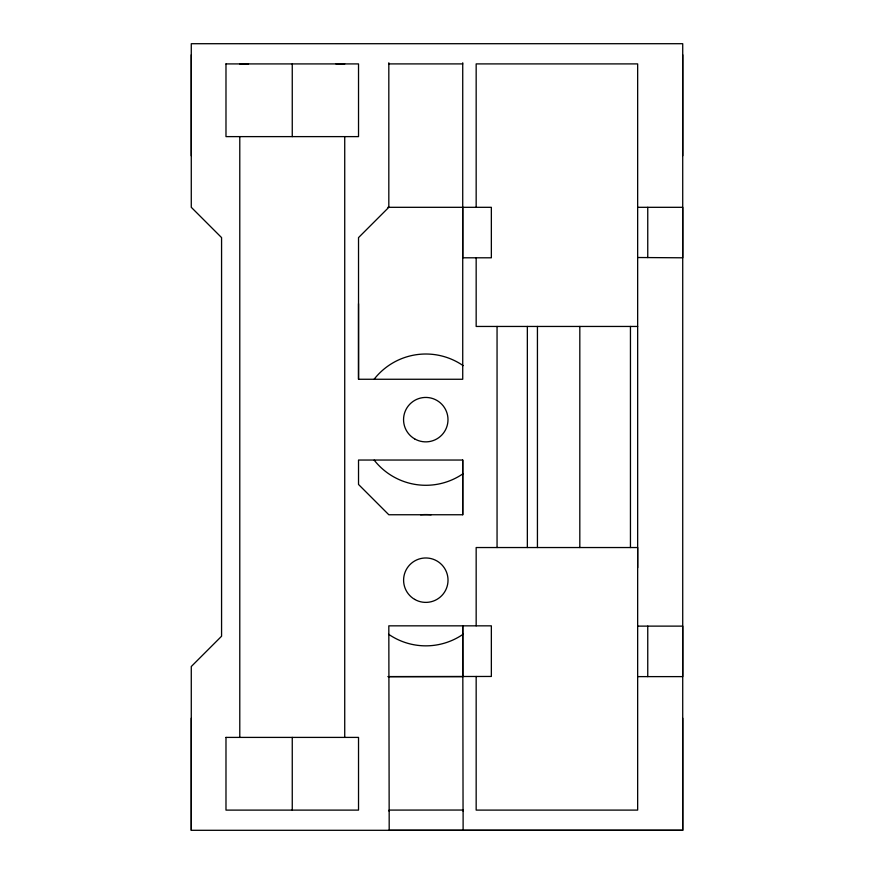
<?xml version="1.0" encoding="UTF-8"?>
<svg xmlns="http://www.w3.org/2000/svg" width="874" height="874" viewBox="0 0 874 874"><rect width="100%" height="100%" fill="white"/><g stroke="black" fill="none" stroke-linecap="round" stroke-linejoin="round"><path stroke-width="1.31" d="M637.659 626.123L682.725 626.123L682.725 830.3L191.275 830.3L191.275 718.21M292.255 810.111L292.255 737.405M292.255 136.617L292.255 63.911M344.727 737.405L344.727 136.617M462.728 62.797L462.728 379.261L358.526 379.261L358.526 237.608L388.821 207.313L388.821 62.797M462.728 514.753L462.728 460.041L358.526 460.041L358.526 484.458L388.821 514.753L462.728 514.753L462.728 460.041M476.166 676.454L476.166 810.1L637.659 810.1L637.659 63.9L476.166 63.9L476.166 207.313M476.166 625.839L476.166 547.539L637.659 547.539L637.659 567.739M476.166 257.797L476.166 326.45L637.659 326.45M579.812 547.539L579.823 326.45M630.449 547.539L630.449 326.45M682.725 718.21L682.725 830.3L389.192 830.289L389.17 810.089L463.111 810.045L463.111 830.114M388.843 676.618L491.352 676.454L491.352 625.839L388.821 625.839L389.159 811.236M388.821 63.9L462.728 63.9M387.859 207.313L491.352 207.313L491.352 257.797L462.728 257.797L462.728 207.313M637.659 207.313L682.725 207.313L682.725 257.797L637.659 257.513M387.859 676.618L462.936 676.618M637.659 676.618L682.725 676.618L682.725 43.7L191.275 43.711L191.275 207.302L221.57 237.597L221.57 636.228L191.275 666.523L191.275 830.3M239.782 63.955L248.533 63.9M335.977 63.9L344.727 63.933M462.75 676.454L462.75 625.839L463.056 811.072M682.725 54.811L682.725 155.791M647.754 207.313L647.754 257.579M647.754 626.123L647.754 676.618M537.434 326.45L537.434 547.539M527.35 326.45L527.35 547.539M497.055 326.45L497.055 547.539M358.526 303.715L358.526 379.261M239.782 136.617L239.782 737.405M191.275 54.811L191.275 155.791M463.122 473.675A65.637 65.637 0 0 1 374.181 460.139M374.181 379.163A65.637 65.637 0 0 1 463.122 365.627M463.122 634.24A65.637 65.637 0 0 1 388.58 634.24M420.58 514.786A65.637 65.637 0 0 1 431.111 514.786M225.984 737.405L225.984 810.111L358.526 810.111L358.526 737.405L225.984 737.405M225.984 63.911L225.984 136.617L358.526 136.617L358.526 63.911L225.984 63.911M414.669 599.4A22.221 22.221 0 0 0 448.023 580.216A22.221 22.221 0 0 0 414.735 560.922A22.221 22.221 0 0 0 414.669 599.4M414.658 438.89A22.221 22.221 0 0 0 447.991 419.651A22.221 22.221 0 0 0 414.658 400.412A22.221 22.221 0 0 0 414.658 438.89"/></g></svg>
